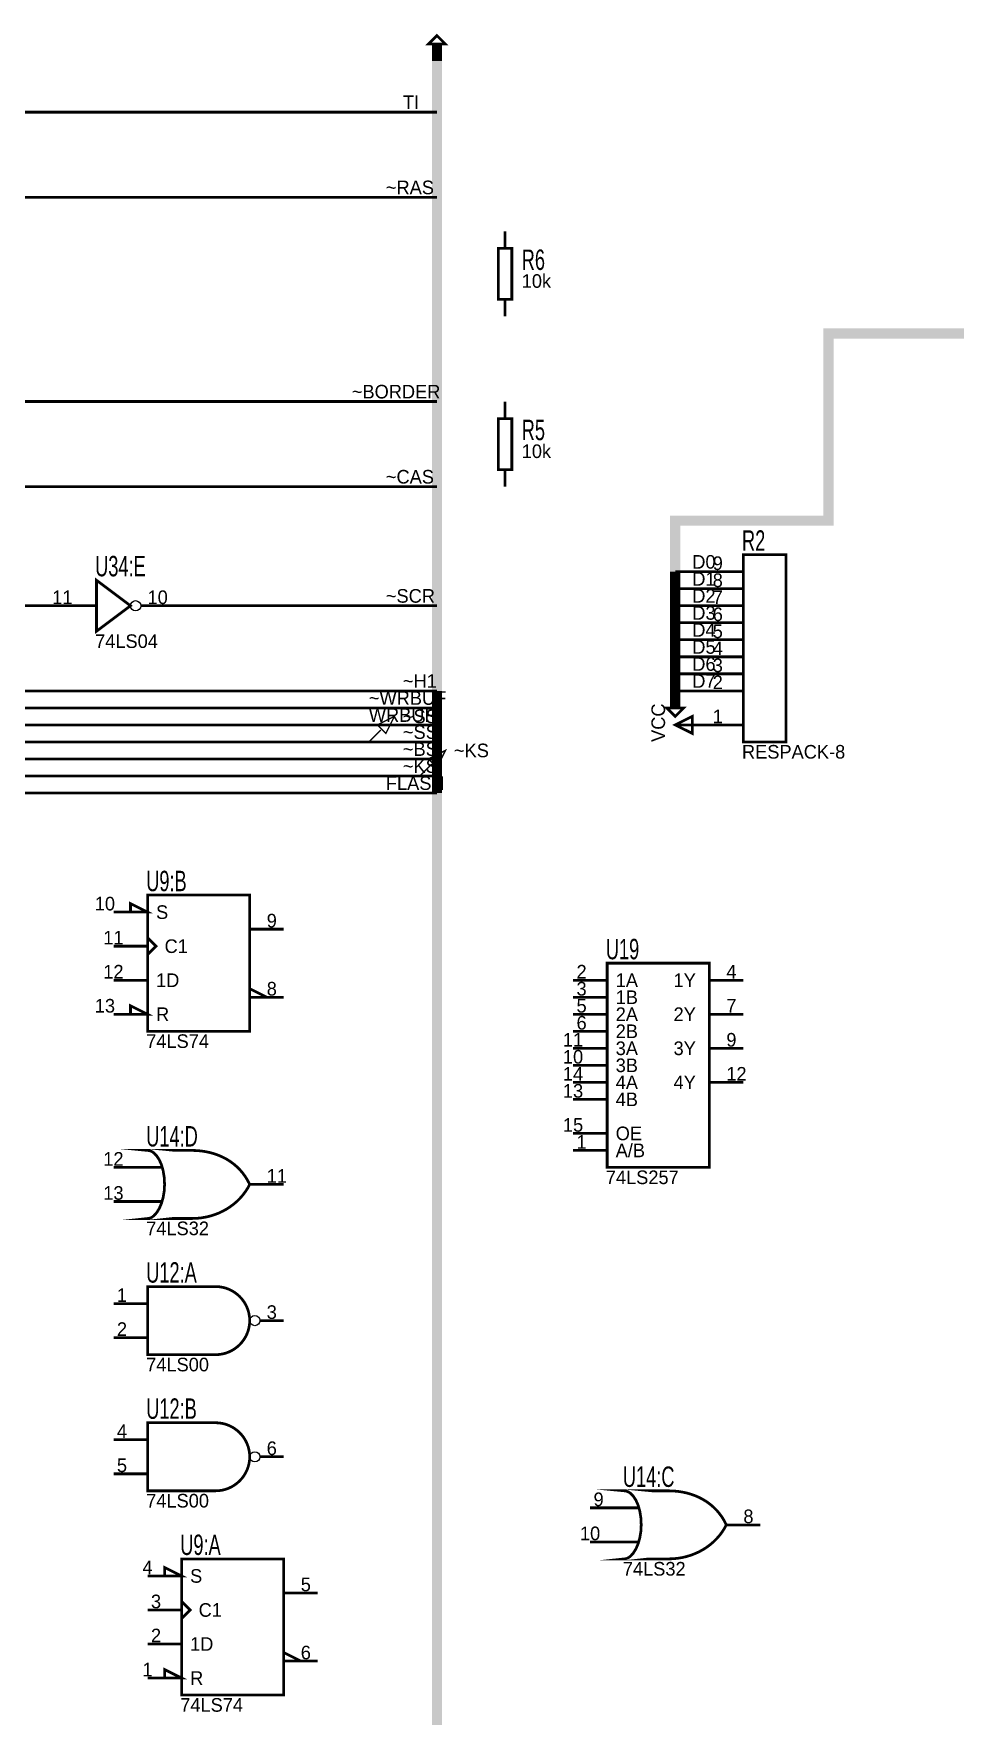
# Model space of a CAD drawing. Header units: inches. Extents: x -20.2 to 17.1, y -12.7 to 4.3.
# Drawn here: x 1.03 to 6.45, y -6.12 to 3.76 of the extents above; entities that cross this region are included whole.
import ezdxf

# ---------------------------------------------------------------- set-up
doc = ezdxf.new("R2010")
doc.units = ezdxf.units.IN
doc.layers.get('0').update_dxf_attribs({"linetype": 'CONTINUOUS'})

msp = doc.modelspace()

# ---------------------------------------------------------------- linework, layer by layer
for points, const_width in [([(3.35, 3.7), (3.45, 3.7), (3.4, 3.75), (3.35, 3.7)], 0.016), ([(3.4, 3.7), (3.4, 3.6)], 0.06), ([(3.4, 3.6), (3.4, 3.3)], 0.06), ([(-3.4, 2.8), (-3.4, 3.3), (3.4, 3.3)], 0.016), ([(3.4, 3.3), (3.4, 2.8)], 0.06), ([(3.4, 2.8), (-1.3, 2.8)], 0.016), ([(3.4, 2.8), (3.4, 1.6)], 0.06), ([(3.8, 2.6), (3.8, 2.5)], 0.016), ([(3.76, 2.2), (3.84, 2.2), (3.84, 2.5), (3.76, 2.5), (3.76, 2.2)], 0.016), ([(3.8, 2.1), (3.8, 2.2)], 0.016), ([(4.8, 0.6), (4.8, 0.9), (5.7, 0.9), (5.7, 2), (15, 2)], 0.06), ([(-2.7, 1), (-3.3, 1), (-3.3, 1.1), (-3.3, 1.6), (3.4, 1.6)], 0.016), ([(3.4, 1.6), (3.4, 1.1)], 0.06), ([(3.8, 1.6), (3.8, 1.5)], 0.016), ([(3.76, 1.2), (3.84, 1.2), (3.84, 1.5), (3.76, 1.5), (3.76, 1.2)], 0.016), ([(-0.1, 1.2), (-0.5, 1.2), (-0.5, 0.4), (-0.5, -0.2), (3.4, -0.2)], 0.016), ([(3.8, 1.1), (3.8, 1.2)], 0.016), ([(0.9, 1.1), (3.4, 1.1)], 0.016), ([(3.4, 1.1), (3.4, 0.4)], 0.06), ([(5.2, -0.4), (5.45, -0.4), (5.45, 0.7), (5.2, 0.7), (5.2, -0.4)], 0.016), ([(4.8, 0.5), (4.8, 0.6)], 0.06), ([(5.1, 0.6), (4.8, 0.6)], 0.016), ([(5.1, 0.6), (5.2, 0.6)], 0.016), ([(1.4, 0.55), (1.4, 0.25), (1.6, 0.4), (1.4, 0.55)], 0.016), ([(4.8, 0.4), (4.8, 0.5)], 0.06), ([(5.1, 0.5), (4.8, 0.5)], 0.016), ([(5.1, 0.5), (5.2, 0.5)], 0.016), ([(-1.4, 0.4), (-1.5, 0.4), (-1.5, -0.3), (3.4, -0.3)], 0.016), ([(1.2, 0.4), (0.9, 0.4)], 0.016), ([(1.2, 0.4), (1.4, 0.4)], 0.016), ([(1.8, 0.4), (1.66, 0.4)], 0.016), ([(1.8, 0.4), (3.4, 0.4)], 0.016), ([(3.4, 0.4), (3.4, -0.1)], 0.06), ([(4.8, 0.3), (4.8, 0.4)], 0.06), ([(5.1, 0.4), (4.8, 0.4)], 0.016), ([(5.1, 0.4), (5.2, 0.4)], 0.016), ([(-3.9, 0.3), (-2.8, 0.3), (-2.8, -0.1), (3.4, -0.1)], 0.016), ([(4.8, 0.2), (4.8, 0.3)], 0.06), ([(5.1, 0.3), (4.8, 0.3)], 0.016), ([(5.1, 0.3), (5.2, 0.3)], 0.016), ([(4.8, 0.1), (4.8, 0.2)], 0.06), ([(5.1, 0.2), (4.8, 0.2)], 0.016), ([(5.1, 0.2), (5.2, 0.2)], 0.016), ([(4.8, 0), (4.8, 0.1)], 0.06), ([(5.1, 0.1), (4.8, 0.1)], 0.016), ([(5.1, 0.1), (5.2, 0.1)], 0.016), ([(4.8, -0.1), (4.8, 0)], 0.06), ([(5.1, 0), (4.8, 0)], 0.016), ([(5.1, 0), (5.2, 0)], 0.016), ([(3.4, -0.1), (3.4, -0.2)], 0.06), ([(4.8, -0.2), (4.8, -0.1)], 0.06), ([(4.8, -0.1), (4.8, -0.1)], 0.016), ([(5.1, -0.1), (4.8, -0.1)], 0.016), ([(5.1, -0.1), (5.2, -0.1)], 0.016), ([(3.4, -0.2), (3.4, -0.3)], 0.06), ([(4.85, -0.2), (4.75, -0.2), (4.8, -0.25), (4.85, -0.2)], 0.016), ([(3.15, -0.25), (3.05, -0.3), (3.1, -0.35), (3.15, -0.25)], 0.008), ([(3.4, -0.3), (3.4, -0.4)], 0.06), ([(4.9, -0.35), (4.8, -0.3), (4.9, -0.25), (4.9, -0.35)], 0.016), ([(5, -0.3), (4.8, -0.3)], 0.016), ([(5.1, -0.3), (5, -0.3)], 0.016), ([(5.1, -0.3), (5.2, -0.3)], 0.016), ([(-1.3, -0.4), (3, -0.4)], 0.016), ([(3.4, -0.4), (3, -0.4)], 0.016), ([(3.07, -0.33), (3, -0.4)], 0.008), ([(3.4, -0.4), (3.4, -0.5)], 0.06), ([(-3.3, -1.4), (-1.2, -1.4), (-1.2, -0.5), (3.4, -0.5)], 0.016), ([(3.45, -0.45), (3.35, -0.5), (3.4, -0.55), (3.45, -0.45)], 0.008), ([(3.4, -0.5), (3.4, -0.6)], 0.06), ([(3.3, -0.6), (-1, -0.6), (-1, -1.6), (-2.9, -1.6), (-2.9, -2.5), (-3.2, -2.5)], 0.016), ([(3.4, -0.6), (3.3, -0.6)], 0.016), ([(3.37, -0.53), (3.3, -0.6)], 0.008), ([(3.4, -0.6), (3.4, -0.7)], 0.06), ([(-1.1, -3), (-0.8, -3), (-0.8, -0.7), (3.4, -0.7)], 0.016), ([(3.4, -6.3), (3.4, -0.7)], 0.06), ([(1.5, -1.4), (1.7, -1.4), (1.6, -1.35), (1.6, -1.4)], 0.016), ([(1.7, -2.1), (2.3, -2.1), (2.3, -1.3), (1.7, -1.3), (1.7, -2.1)], 0.016), ([(1.7, -1.55), (1.75, -1.6), (1.7, -1.65), (1.7, -1.55)], 0.016), ([(2.5, -1.5), (2.3, -1.5)], 0.016), ([(1.5, -1.6), (1.7, -1.6)], 0.016), ([(4.4, -2.9), (5, -2.9), (5, -1.7), (4.4, -1.7), (4.4, -2.9)], 0.016), ([(1.5, -1.8), (1.7, -1.8)], 0.016), ([(2.3, -1.85), (2.4, -1.9)], 0.016), ([(2.5, -1.9), (2.3, -1.9), (2.3, -1.85), (2.3, -1.9)], 0.016), ([(4.2, -1.8), (4.4, -1.8)], 0.016), ([(5.2, -1.8), (5, -1.8)], 0.016), ([(1.5, -2), (1.7, -2), (1.6, -1.95), (1.6, -2)], 0.016), ([(4.2, -1.9), (4.4, -1.9)], 0.016), ([(4.2, -2), (4.4, -2)], 0.016), ([(5.2, -2), (5, -2)], 0.016), ([(4.2, -2.1), (4.4, -2.1)], 0.016), ([(4.2, -2.2), (4.4, -2.2)], 0.016), ([(5.2, -2.2), (5, -2.2)], 0.016), ([(4.2, -2.3), (4.4, -2.3)], 0.016), ([(4.2, -2.4), (4.4, -2.4)], 0.016), ([(5.2, -2.4), (5, -2.4)], 0.016), ([(4.2, -2.5), (4.4, -2.5)], 0.016), ([(4.2, -2.7), (4.4, -2.7)], 0.016), ([(2.3, -3), (2.287942, -2.976331), (2.274317, -2.954082), (2.259197, -2.933269), (2.242656, -2.913906), (2.224768, -2.896008), (2.205606, -2.87959), (2.185242, -2.864665), (2.16375, -2.85125), (2.141204, -2.839358), (2.117676, -2.829004), (2.09324, -2.820203), (2.067969, -2.812969), (2.041936, -2.807317), (2.015215, -2.803262), (1.987878, -2.800818), (1.96, -2.8), (1.7, -2.8), (1.709363, -2.800928), (1.718652, -2.803672), (1.727795, -2.808174), (1.736719, -2.814375), (1.753613, -2.831641), (1.76875, -2.855), (1.781543, -2.883984), (1.791406, -2.918125), (1.797754, -2.956953), (1.8, -3), (1.797754, -3.040176), (1.791406, -3.077656), (1.781543, -3.111621), (1.76875, -3.14125), (1.753613, -3.165723), (1.736719, -3.184219), (1.727795, -3.190969), (1.718652, -3.195918), (1.709363, -3.198963), (1.7, -3.2), (1.96, -3.2), (1.987878, -3.199072), (2.015215, -3.196328), (2.041936, -3.191826), (2.067969, -3.185625), (2.09324, -3.177783), (2.117676, -3.168359), (2.141204, -3.157412), (2.16375, -3.145), (2.185242, -3.131181), (2.205606, -3.116016), (2.224768, -3.099561), (2.242656, -3.081875), (2.259197, -3.063018), (2.274317, -3.043047), (2.287942, -3.022022), (2.3, -3)], 0.016), ([(4.2, -2.8), (4.4, -2.8)], 0.016), ([(1.5, -2.9), (1.7, -2.9)], 0.016), ([(1.7, -2.9), (1.78, -2.9)], 0.016), ([(2.5, -3), (2.3, -3)], 0.016), ([(1.5, -3.1), (1.7, -3.1)], 0.016), ([(1.7, -3.1), (1.78, -3.1)], 0.016), ([(2.3, -3.8), (2.298963, -3.779626), (2.295918, -3.759824), (2.290969, -3.740696), (2.284219, -3.722344), (2.275769, -3.70487), (2.265723, -3.688379), (2.254182, -3.672971), (2.24125, -3.65875), (2.227029, -3.645818), (2.211621, -3.634277), (2.19513, -3.624231), (2.177656, -3.615781), (2.159304, -3.609031), (2.140176, -3.604082), (2.120374, -3.601037), (2.1, -3.6), (1.7, -3.6), (1.7, -4), (2.1, -4), (2.120374, -3.998963), (2.140176, -3.995918), (2.159304, -3.990969), (2.177656, -3.984219), (2.19513, -3.975769), (2.211621, -3.965723), (2.227029, -3.954182), (2.24125, -3.94125), (2.254182, -3.927029), (2.265723, -3.911621), (2.275769, -3.89513), (2.284219, -3.877656), (2.290969, -3.859304), (2.295918, -3.840176), (2.298963, -3.820374), (2.3, -3.8)], 0.016), ([(1.5, -3.7), (1.7, -3.7)], 0.016), ([(2.5, -3.8), (2.36, -3.8)], 0.016), ([(1.5, -3.9), (1.7, -3.9)], 0.016), ([(2.3, -4.6), (2.298963, -4.579626), (2.295918, -4.559824), (2.290969, -4.540696), (2.284219, -4.522344), (2.275769, -4.50487), (2.265723, -4.488379), (2.254182, -4.472971), (2.24125, -4.45875), (2.227029, -4.445818), (2.211621, -4.434277), (2.19513, -4.424231), (2.177656, -4.415781), (2.159304, -4.409031), (2.140176, -4.404082), (2.120374, -4.401037), (2.1, -4.4), (1.7, -4.4), (1.7, -4.8), (2.1, -4.8), (2.120374, -4.798963), (2.140176, -4.795918), (2.159304, -4.790969), (2.177656, -4.784219), (2.19513, -4.775769), (2.211621, -4.765723), (2.227029, -4.754182), (2.24125, -4.74125), (2.254182, -4.727029), (2.265723, -4.711621), (2.275769, -4.69513), (2.284219, -4.677656), (2.290969, -4.659304), (2.295918, -4.640176), (2.298963, -4.620374), (2.3, -4.6)], 0.016), ([(1.5, -4.5), (1.7, -4.5)], 0.016), ([(2.5, -4.6), (2.36, -4.6)], 0.016), ([(1.5, -4.7), (1.7, -4.7)], 0.016), ([(5.1, -5), (5.087942, -4.976331), (5.074317, -4.954082), (5.059197, -4.933269), (5.042656, -4.913906), (5.024768, -4.896008), (5.005606, -4.87959), (4.985242, -4.864665), (4.96375, -4.85125), (4.941204, -4.839358), (4.917676, -4.829004), (4.89324, -4.820203), (4.867969, -4.812969), (4.841936, -4.807317), (4.815215, -4.803262), (4.787878, -4.800818), (4.76, -4.8), (4.5, -4.8), (4.509363, -4.800928), (4.518652, -4.803672), (4.527795, -4.808174), (4.536719, -4.814375), (4.553613, -4.831641), (4.56875, -4.855), (4.581543, -4.883984), (4.591406, -4.918125), (4.597754, -4.956953), (4.6, -5), (4.597754, -5.040176), (4.591406, -5.077656), (4.581543, -5.111621), (4.56875, -5.14125), (4.553613, -5.165723), (4.536719, -5.184219), (4.527795, -5.190969), (4.518652, -5.195918), (4.509363, -5.198963), (4.5, -5.2), (4.76, -5.2), (4.787878, -5.199072), (4.815215, -5.196328), (4.841936, -5.191826), (4.867969, -5.185625), (4.89324, -5.177783), (4.917676, -5.168359), (4.941204, -5.157412), (4.96375, -5.145), (4.985242, -5.131181), (5.005606, -5.116016), (5.024768, -5.099561), (5.042656, -5.081875), (5.059197, -5.063018), (5.074317, -5.043047), (5.087942, -5.022022), (5.1, -5)], 0.016), ([(4.3, -4.9), (4.5, -4.9)], 0.016), ([(4.5, -4.9), (4.58, -4.9)], 0.016), ([(5.3, -5), (5.1, -5)], 0.016), ([(4.3, -5.1), (4.5, -5.1)], 0.016), ([(4.5, -5.1), (4.58, -5.1)], 0.016), ([(1.7, -5.3), (1.9, -5.3), (1.8, -5.25), (1.8, -5.3)], 0.016), ([(1.9, -6), (2.5, -6), (2.5, -5.2), (1.9, -5.2), (1.9, -6)], 0.016), ([(2.7, -5.4), (2.5, -5.4)], 0.016), ([(1.7, -5.5), (1.9, -5.5)], 0.016), ([(1.9, -5.45), (1.95, -5.5), (1.9, -5.55), (1.9, -5.45)], 0.016), ([(1.7, -5.7), (1.9, -5.7)], 0.016), ([(2.5, -5.75), (2.6, -5.8)], 0.016), ([(2.7, -5.8), (2.5, -5.8), (2.5, -5.75), (2.5, -5.8)], 0.016), ([(1.7, -5.9), (1.9, -5.9), (1.8, -5.85), (1.8, -5.9)], 0.016)]:
    msp.add_lwpolyline(points, dxfattribs=dict(const_width=const_width))
for centre in [(1.63, 0.4), (2.33, -3.8), (2.33, -4.6)]:
    msp.add_circle(centre, 0.03)

# ---------------------------------------------------------------- texts
for s, p in [('TI', (3.2, 3.318)), ('~RAS', (3.1, 2.818)), ('10k', (3.898, 2.268)), ('~BORDER', (2.9, 1.618)), ('10k', (3.898, 1.268)), ('~CAS', (3.1, 1.118)), ('D0', (4.9, 0.618)), ('D1', (4.9, 0.518)), ('9', (5.02, 0.61)), ('~SCR', (3.1, 0.418)), ('D2', (4.9, 0.418)), ('8', (5.02, 0.51)), ('11', (1.14, 0.41)), ('10', (1.7, 0.41)), ('D3', (4.9, 0.318)), ('7', (5.02, 0.41)), ('D4', (4.9, 0.218)), ('6', (5.02, 0.31)), ('74LS04', (1.392, 0.152)), ('D5', (4.9, 0.118)), ('5', (5.02, 0.21)), ('D6', (4.9, 0.018)), ('4', (5.02, 0.11)), ('3', (5.02, 0.01)), ('~H1', (3.2, -0.082)), ('D7', (4.9, -0.082)), ('2', (5.02, -0.09)), ('~WRBUF', (3, -0.182)), ('WRBUF', (3, -0.282)), ('~SS', (3.2, -0.29)), ('1', (5.02, -0.29)), ('~SS', (3.2, -0.382)), ('~BS', (3.2, -0.482)), ('~KS', (3.5, -0.49)), ('RESPACK-8', (5.192, -0.498)), ('~KS', (3.2, -0.582)), ('FLASH', (3.1, -0.682)), ('10', (1.39, -1.39)), ('S', (1.75, -1.44)), ('9', (2.4, -1.49)), ('11', (1.44, -1.59)), ('C1', (1.8, -1.64)), ('12', (1.44, -1.79)), ('1D', (1.75, -1.84)), ('2', (4.22, -1.79)), ('1A', (4.45, -1.84)), ('1Y', (4.79, -1.84)), ('4', (5.1, -1.79)), ('8', (2.4, -1.89)), ('3', (4.22, -1.89)), ('1B', (4.45, -1.94)), ('13', (1.39, -1.99)), ('R', (1.75, -2.04)), ('5', (4.22, -1.99)), ('2A', (4.45, -2.04)), ('2Y', (4.79, -2.04)), ('7', (5.1, -1.99)), ('6', (4.22, -2.09)), ('2B', (4.45, -2.14)), ('74LS74', (1.692, -2.198)), ('11', (4.14, -2.19)), ('3A', (4.45, -2.24)), ('3Y', (4.79, -2.24)), ('9', (5.1, -2.19)), ('10', (4.14, -2.29)), ('3B', (4.45, -2.34)), ('14', (4.14, -2.39)), ('4A', (4.45, -2.44)), ('4Y', (4.79, -2.44)), ('12', (5.1, -2.39)), ('13', (4.14, -2.49)), ('4B', (4.45, -2.54)), ('15', (4.14, -2.69)), ('OE', (4.45, -2.74)), ('1', (4.22, -2.79)), ('A/B', (4.45, -2.84)), ('12', (1.44, -2.89)), ('11', (2.4, -2.99)), ('74LS257', (4.392, -2.998)), ('13', (1.44, -3.09)), ('74LS32', (1.692, -3.298)), ('1', (1.52, -3.69)), ('3', (2.4, -3.79)), ('2', (1.52, -3.89)), ('74LS00', (1.692, -4.098)), ('4', (1.52, -4.49)), ('6', (2.4, -4.59)), ('5', (1.52, -4.69)), ('74LS00', (1.692, -4.898)), ('9', (4.32, -4.89)), ('8', (5.2, -4.99)), ('10', (4.24, -5.09)), ('4', (1.67, -5.29)), ('74LS32', (4.492, -5.298)), ('S', (1.95, -5.34)), ('5', (2.6, -5.39)), ('3', (1.72, -5.49)), ('C1', (2, -5.54)), ('2', (1.72, -5.69)), ('1D', (1.95, -5.74)), ('6', (2.6, -5.79)), ('1', (1.67, -5.89)), ('R', (1.95, -5.94)), ('74LS74', (1.892, -6.098))]:
    msp.add_text(s, height=0.08).set_placement(p)
at = {"width": 0.666667}
for s, p in [('R6', (3.898, 2.373)), ('R5', (3.898, 1.373)), ('R2', (5.192, 0.723)), ('U34:E', (1.392, 0.573)), ('U9:B', (1.692, -1.277)), ('U19', (4.392, -1.677)), ('U14:D', (1.692, -2.777)), ('U12:A', (1.692, -3.577)), ('U12:B', (1.692, -4.377)), ('U14:C', (4.492, -4.777)), ('U9:A', (1.892, -5.177))]:
    msp.add_text(s, height=0.12, dxfattribs=at).set_placement(p)
msp.add_text('VCC', height=0.08, rotation=90).set_placement((4.74, -0.4))

doc.saveas('drawing.dxf')
